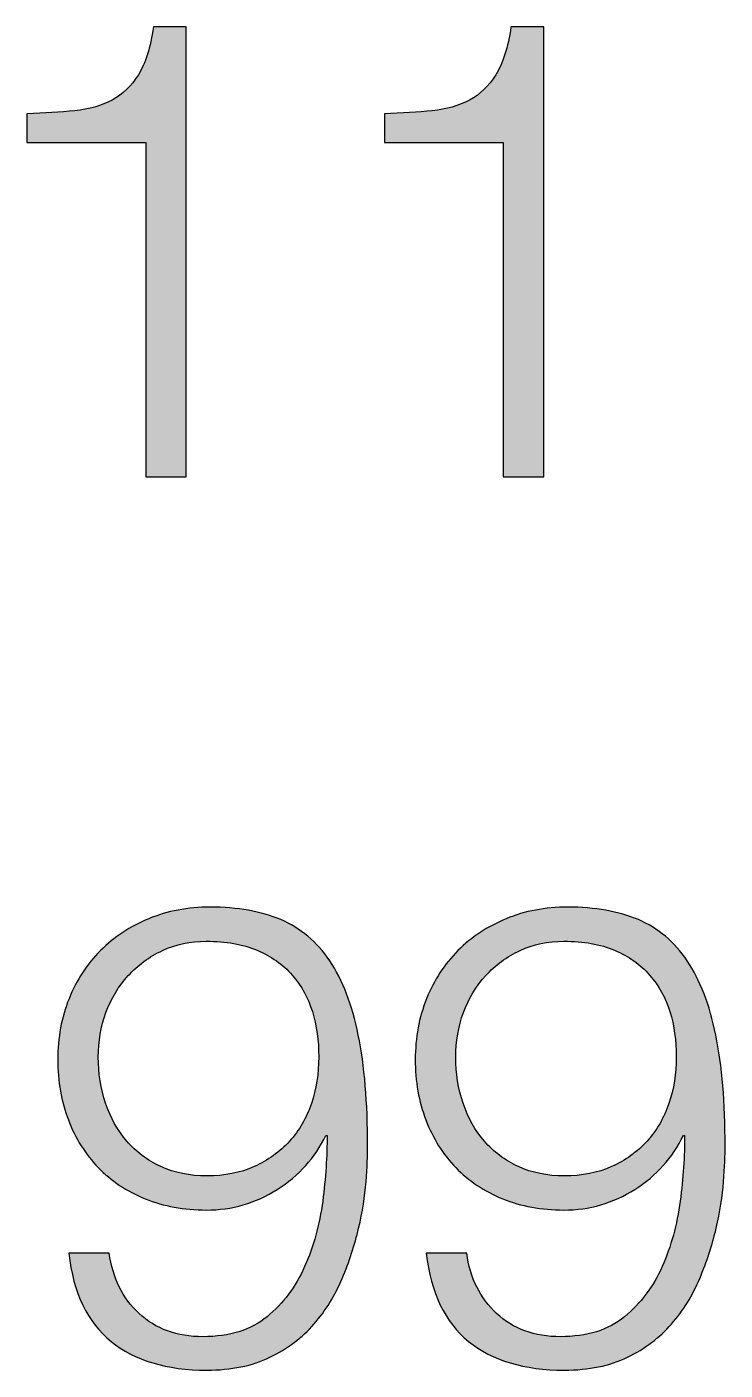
# Paper-space layout 'A0mask (portrait)' of a CAD drawing. Extents: x 0 to 810, y 0 to 1153.
# Drawn here: x 665.75 to 669.96, y 43.87 to 51.97 of the extents above; entities that cross this region are included whole.
import ezdxf
from ezdxf.enums import TextEntityAlignment as Align

# ---------------------------------------------------------------- set-up
doc = ezdxf.new("R2010")
doc.units = 0
doc.layers.get('0').update_dxf_attribs({"linetype": 'CONTINUOUS'})
doc.layers.get('Defpoints').update_dxf_attribs({"linetype": 'CONTINUOUS'})
doc.layers.add('JPP_Mask', color=7, linetype='CONTINUOUS')
doc.styles.add('JPP', font='arial.ttf')

# ---------------------------------------------------------------- blocks, each defined once
blk = doc.blocks.new('A0mask (portrait)')
at = {"true_color": 0x004a91}
h = blk.add_hatch(color=154, dxfattribs=at)
edge = h.paths.add_edge_path()
edge.add_spline(control_points=[(666.7142, 50.6135), (666.7142, 51.2921), (666.7142, 51.9706), (666.7142, 51.9706), (666.7142, 51.9706), (666.6647, 51.9706), (666.6152, 51.9706)], knot_values=[3.5, 3.5, 3.5, 3.5, 4, 4, 4, 4.5, 4.5, 4.5, 4.5], degree=3, periodic=0)
edge.add_spline(control_points=[(666.6152, 51.9706), (666.5658, 51.9706), (666.5163, 51.9706), (666.5163, 51.9706), (666.4983, 51.8466), (666.468, 51.7505), (666.4254, 51.6819), (666.3828, 51.6133), (666.3298, 51.5621), (666.2664, 51.529)], knot_values=[1, 1, 1, 1, 1.5, 1.5, 1.5, 2.5, 2.5, 2.5, 3.5, 3.5, 3.5, 3.5], degree=3, periodic=0)
edge.add_spline(control_points=[(666.2664, 51.529), (666.2029, 51.4949), (666.1281, 51.4736), (666.0415, 51.4646)], knot_values=[0, 0, 0, 0, 1, 1, 1, 1], degree=3, periodic=0)
edge.add_spline(control_points=[(666.0415, 51.4646), (665.9549, 51.4556), (665.8583, 51.4499), (665.7528, 51.4471)], knot_values=[9, 9, 9, 9, 10, 10, 10, 10], degree=3, periodic=0)
edge.add_spline(control_points=[(665.7528, 51.4471), (665.7528, 51.4471), (665.7528, 51.2729), (665.7528, 51.2729), (665.7528, 51.2729), (665.932, 51.2729), (666.1113, 51.2729)], knot_values=[7.5, 7.5, 7.5, 7.5, 8.5, 8.5, 8.5, 9, 9, 9, 9], degree=3, periodic=0)
edge.add_spline(control_points=[(666.1113, 51.2729), (666.2906, 51.2729), (666.4699, 51.2729), (666.4699, 51.2729), (666.4699, 51.2729), (666.4699, 50.7688), (666.4699, 50.2647)], knot_values=[6.5, 6.5, 6.5, 6.5, 7, 7, 7, 7.5, 7.5, 7.5, 7.5], degree=3, periodic=0)
edge.add_spline(control_points=[(666.4699, 50.2647), (666.4699, 49.7605), (666.4699, 49.2564), (666.4699, 49.2564), (666.4699, 49.2564), (666.531, 49.2564), (666.592, 49.2564)], knot_values=[5.5, 5.5, 5.5, 5.5, 6, 6, 6, 6.5, 6.5, 6.5, 6.5], degree=3, periodic=0)
edge.add_spline(control_points=[(666.592, 49.2564), (666.6531, 49.2564), (666.7142, 49.2564), (666.7142, 49.2564), (666.7142, 49.2564), (666.7142, 49.935), (666.7142, 50.6135)], knot_values=[4.5, 4.5, 4.5, 4.5, 5, 5, 5, 5.5, 5.5, 5.5, 5.5], degree=3, periodic=0)
h = blk.add_hatch(color=154, dxfattribs=at)
edge = h.paths.add_edge_path()
edge.add_spline(control_points=[(668.8703, 50.6135), (668.8703, 51.2921), (668.8703, 51.9706), (668.8703, 51.9706), (668.8703, 51.9706), (668.8208, 51.9706), (668.7714, 51.9706)], knot_values=[3.5, 3.5, 3.5, 3.5, 4, 4, 4, 4.5, 4.5, 4.5, 4.5], degree=3, periodic=0)
edge.add_spline(control_points=[(668.7714, 51.9706), (668.7219, 51.9706), (668.6724, 51.9706), (668.6724, 51.9706), (668.6545, 51.8466), (668.6242, 51.7505), (668.5816, 51.6819), (668.539, 51.6133), (668.4859, 51.5621), (668.4225, 51.529)], knot_values=[1, 1, 1, 1, 1.5, 1.5, 1.5, 2.5, 2.5, 2.5, 3.5, 3.5, 3.5, 3.5], degree=3, periodic=0)
edge.add_spline(control_points=[(668.4225, 51.529), (668.3591, 51.4949), (668.2843, 51.4736), (668.1977, 51.4646)], knot_values=[0, 0, 0, 0, 1, 1, 1, 1], degree=3, periodic=0)
edge.add_spline(control_points=[(668.1977, 51.4646), (668.111, 51.4556), (668.0145, 51.4499), (667.9089, 51.4471)], knot_values=[9, 9, 9, 9, 10, 10, 10, 10], degree=3, periodic=0)
edge.add_spline(control_points=[(667.9089, 51.4471), (667.9089, 51.4471), (667.9089, 51.2729), (667.9089, 51.2729), (667.9089, 51.2729), (668.0882, 51.2729), (668.2675, 51.2729)], knot_values=[7.5, 7.5, 7.5, 7.5, 8.5, 8.5, 8.5, 9, 9, 9, 9], degree=3, periodic=0)
edge.add_spline(control_points=[(668.2675, 51.2729), (668.4468, 51.2729), (668.626, 51.2729), (668.626, 51.2729), (668.626, 51.2729), (668.626, 50.7688), (668.626, 50.2647)], knot_values=[6.5, 6.5, 6.5, 6.5, 7, 7, 7, 7.5, 7.5, 7.5, 7.5], degree=3, periodic=0)
edge.add_spline(control_points=[(668.626, 50.2647), (668.626, 49.7605), (668.626, 49.2564), (668.626, 49.2564), (668.626, 49.2564), (668.6871, 49.2564), (668.7482, 49.2564)], knot_values=[5.5, 5.5, 5.5, 5.5, 6, 6, 6, 6.5, 6.5, 6.5, 6.5], degree=3, periodic=0)
edge.add_spline(control_points=[(668.7482, 49.2564), (668.8092, 49.2564), (668.8703, 49.2564), (668.8703, 49.2564), (668.8703, 49.2564), (668.8703, 49.935), (668.8703, 50.6135)], knot_values=[4.5, 4.5, 4.5, 4.5, 5, 5, 5, 5.5, 5.5, 5.5, 5.5], degree=3, periodic=0)
h = blk.add_hatch(color=154, dxfattribs=at)
edge = h.paths.add_edge_path()
edge.add_spline(control_points=[(667.8081, 45.2196), (667.8081, 45.4833), (667.7892, 45.7072), (667.7518, 45.8904)], knot_values=[19, 19, 19, 19, 20, 20, 20, 20], degree=3, periodic=0)
edge.add_spline(control_points=[(667.7518, 45.8904), (667.7144, 46.074), (667.6571, 46.2231), (667.5795, 46.3386)], knot_values=[18, 18, 18, 18, 19, 19, 19, 19], degree=3, periodic=0)
edge.add_spline(control_points=[(667.5795, 46.3386), (667.5018, 46.4532), (667.4034, 46.536), (667.2846, 46.5867)], knot_values=[17, 17, 17, 17, 18, 18, 18, 18], degree=3, periodic=0)
edge.add_spline(control_points=[(667.2846, 46.5867), (667.1657, 46.6368), (667.0233, 46.6624), (666.8581, 46.6624)], knot_values=[16, 16, 16, 16, 17, 17, 17, 17], degree=3, periodic=0)
edge.add_spline(control_points=[(666.8581, 46.6624), (666.7236, 46.6624), (666.6001, 46.6387), (666.4879, 46.5923)], knot_values=[15, 15, 15, 15, 16, 16, 16, 16], degree=3, periodic=0)
edge.add_spline(control_points=[(666.4879, 46.5923), (666.3752, 46.546), (666.2782, 46.4821), (666.1968, 46.4006), (666.1154, 46.3192), (666.0519, 46.2222), (666.007, 46.1095)], knot_values=[13, 13, 13, 13, 14, 14, 14, 15, 15, 15, 15], degree=3, periodic=0)
edge.add_spline(control_points=[(666.007, 46.1095), (665.9615, 45.9973), (665.9393, 45.8752), (665.9393, 45.7431)], knot_values=[12, 12, 12, 12, 13, 13, 13, 13], degree=3, periodic=0)
edge.add_spline(control_points=[(665.9393, 45.7431), (665.9393, 45.6115), (665.9606, 45.4899), (666.0032, 45.3787), (666.0458, 45.2674), (666.1059, 45.1718), (666.1835, 45.0918)], knot_values=[10, 10, 10, 10, 11, 11, 11, 12, 12, 12, 12], degree=3, periodic=0)
edge.add_spline(control_points=[(666.1835, 45.0918), (666.2607, 45.0113), (666.3553, 44.9488), (666.4666, 44.9034)], knot_values=[9, 9, 9, 9, 10, 10, 10, 10], degree=3, periodic=0)
edge.add_spline(control_points=[(666.4666, 44.9034), (666.5774, 44.8584), (666.7004, 44.8357), (666.8349, 44.8357)], knot_values=[8, 8, 8, 8, 9, 9, 9, 9], degree=3, periodic=0)
edge.add_spline(control_points=[(666.8349, 44.8357), (666.9901, 44.8357), (667.1326, 44.8769), (667.2633, 44.9597), (667.3939, 45.0426), (667.4914, 45.151), (667.5563, 45.2854)], knot_values=[6, 6, 6, 6, 7, 7, 7, 8, 8, 8, 8], degree=3, periodic=0)
edge.add_spline(control_points=[(667.5638, 45.2854), (667.5638, 45.1614), (667.5548, 45.0288), (667.5369, 44.8883)], knot_values=[4, 4, 4, 4, 5, 5, 5, 5], degree=3, periodic=0)
edge.add_spline(control_points=[(667.5369, 44.8883), (667.5184, 44.7472), (667.4824, 44.6161), (667.428, 44.4944)], knot_values=[3, 3, 3, 3, 4, 4, 4, 4], degree=3, periodic=0)
edge.add_spline(control_points=[(667.428, 44.4944), (667.374, 44.3728), (667.2983, 44.2719), (667.2012, 44.1919), (667.1042, 44.1119), (666.9754, 44.0717), (666.8155, 44.0717)], knot_values=[1, 1, 1, 1, 2, 2, 2, 3, 3, 3, 3], degree=3, periodic=0)
edge.add_spline(control_points=[(666.8155, 44.0717), (666.6578, 44.0717), (666.5291, 44.1186), (666.4297, 44.2114)], knot_values=[0, 0, 0, 0, 1, 1, 1, 1], degree=3, periodic=0)
edge.add_spline(control_points=[(666.4297, 44.2114), (666.3303, 44.3046), (666.2701, 44.4258), (666.2493, 44.5758)], knot_values=[29, 29, 29, 29, 30, 30, 30, 30], degree=3, periodic=0)
edge.add_spline(control_points=[(666.2493, 44.5758), (666.2493, 44.5758), (666.0051, 44.5758), (666.0051, 44.5758), (666.0335, 44.3354), (666.1187, 44.1579), (666.2607, 44.0428)], knot_values=[27, 27, 27, 27, 28, 28, 28, 29, 29, 29, 29], degree=3, periodic=0)
edge.add_spline(control_points=[(666.2607, 44.0428), (666.4032, 43.9278), (666.5958, 43.8701), (666.8386, 43.8701)], knot_values=[26, 26, 26, 26, 27, 27, 27, 27], degree=3, periodic=0)
edge.add_spline(control_points=[(666.8386, 43.8701), (666.9859, 43.8701), (667.1127, 43.8961), (667.2188, 43.9477), (667.3248, 43.9993), (667.4133, 44.066), (667.4843, 44.1474), (667.5553, 44.2289), (667.6121, 44.3207), (667.6547, 44.4229)], knot_values=[23, 23, 23, 23, 24, 24, 24, 25, 25, 25, 26, 26, 26, 26], degree=3, periodic=0)
edge.add_spline(control_points=[(667.6547, 44.4229), (667.6978, 44.5247), (667.7305, 44.6255), (667.7536, 44.7254)], knot_values=[22, 22, 22, 22, 23, 23, 23, 23], degree=3, periodic=0)
edge.add_spline(control_points=[(667.7536, 44.7254), (667.7773, 44.8248), (667.792, 44.9185), (667.7986, 45.0066)], knot_values=[21, 21, 21, 21, 22, 22, 22, 22], degree=3, periodic=0)
edge.add_spline(control_points=[(667.7986, 45.0066), (667.8048, 45.0942), (667.8081, 45.1652), (667.8081, 45.2196)], knot_values=[20, 20, 20, 20, 21, 21, 21, 21], degree=3, periodic=0)
edge = h.paths.add_edge_path(flags=16)
edge.add_spline(control_points=[(667.5132, 45.7588), (667.5132, 45.6579), (667.4985, 45.5642), (667.4687, 45.4776), (667.4389, 45.391), (667.3953, 45.3152), (667.3371, 45.2508)], knot_values=[1, 1, 1, 1, 2, 2, 2, 3, 3, 3, 3], degree=3, periodic=0)
edge.add_spline(control_points=[(667.3371, 45.2508), (667.2789, 45.186), (667.2079, 45.1349), (667.1236, 45.0975)], knot_values=[0, 0, 0, 0, 1, 1, 1, 1], degree=3, periodic=0)
edge.add_spline(control_points=[(667.1236, 45.0975), (667.0398, 45.0601), (666.9447, 45.0411), (666.8386, 45.0411)], knot_values=[15, 15, 15, 15, 16, 16, 16, 16], degree=3, periodic=0)
edge.add_spline(control_points=[(666.8386, 45.0411), (666.7355, 45.0411), (666.6427, 45.0601), (666.5613, 45.0975), (666.4798, 45.1349), (666.4117, 45.186), (666.3558, 45.2508)], knot_values=[13, 13, 13, 13, 14, 14, 14, 15, 15, 15, 15], degree=3, periodic=0)
edge.add_spline(control_points=[(666.3558, 45.2508), (666.3004, 45.3152), (666.2578, 45.3914), (666.228, 45.4795), (666.1982, 45.5675), (666.1835, 45.6603), (666.1835, 45.7588)], knot_values=[11, 11, 11, 11, 12, 12, 12, 13, 13, 13, 13], degree=3, periodic=0)
edge.add_spline(control_points=[(666.1835, 45.7588), (666.1835, 45.8515), (666.1987, 45.941), (666.2299, 46.0262)], knot_values=[10, 10, 10, 10, 11, 11, 11, 11], degree=3, periodic=0)
edge.add_spline(control_points=[(666.2299, 46.0262), (666.2607, 46.1114), (666.3056, 46.1857), (666.3639, 46.2492)], knot_values=[9, 9, 9, 9, 10, 10, 10, 10], degree=3, periodic=0)
edge.add_spline(control_points=[(666.3639, 46.2492), (666.4216, 46.3126), (666.4907, 46.3628), (666.5712, 46.4006)], knot_values=[8, 8, 8, 8, 9, 9, 9, 9], degree=3, periodic=0)
edge.add_spline(control_points=[(666.5712, 46.4006), (666.6512, 46.438), (666.7392, 46.4565), (666.8349, 46.4565)], knot_values=[7, 7, 7, 7, 8, 8, 8, 8], degree=3, periodic=0)
edge.add_spline(control_points=[(666.8349, 46.4565), (666.9537, 46.4565), (667.0559, 46.4385), (667.1411, 46.4025)], knot_values=[6, 6, 6, 6, 7, 7, 7, 7], degree=3, periodic=0)
edge.add_spline(control_points=[(667.1411, 46.4025), (667.2263, 46.3661), (667.2969, 46.3164), (667.3527, 46.2529)], knot_values=[5, 5, 5, 5, 6, 6, 6, 6], degree=3, periodic=0)
edge.add_spline(control_points=[(667.3527, 46.2529), (667.4081, 46.1895), (667.4488, 46.1161), (667.4748, 46.0319)], knot_values=[4, 4, 4, 4, 5, 5, 5, 5], degree=3, periodic=0)
edge.add_spline(control_points=[(667.4748, 46.0319), (667.5004, 45.9481), (667.5132, 45.8567), (667.5132, 45.7588)], knot_values=[3, 3, 3, 3, 4, 4, 4, 4], degree=3, periodic=0)
h = blk.add_hatch(color=154, dxfattribs=at)
edge = h.paths.add_edge_path()
edge.add_spline(control_points=[(669.9642, 45.2196), (669.9642, 45.4833), (669.9453, 45.7072), (669.9079, 45.8904)], knot_values=[19, 19, 19, 19, 20, 20, 20, 20], degree=3, periodic=0)
edge.add_spline(control_points=[(669.9079, 45.8904), (669.8705, 46.074), (669.8132, 46.2231), (669.7356, 46.3386)], knot_values=[18, 18, 18, 18, 19, 19, 19, 19], degree=3, periodic=0)
edge.add_spline(control_points=[(669.7356, 46.3386), (669.658, 46.4532), (669.5595, 46.536), (669.4407, 46.5867)], knot_values=[17, 17, 17, 17, 18, 18, 18, 18], degree=3, periodic=0)
edge.add_spline(control_points=[(669.4407, 46.5867), (669.3219, 46.6368), (669.1794, 46.6624), (669.0142, 46.6624)], knot_values=[16, 16, 16, 16, 17, 17, 17, 17], degree=3, periodic=0)
edge.add_spline(control_points=[(669.0142, 46.6624), (668.8798, 46.6624), (668.7562, 46.6387), (668.644, 46.5923)], knot_values=[15, 15, 15, 15, 16, 16, 16, 16], degree=3, periodic=0)
edge.add_spline(control_points=[(668.644, 46.5923), (668.5314, 46.546), (668.4343, 46.4821), (668.3529, 46.4006), (668.2715, 46.3192), (668.2081, 46.2222), (668.1631, 46.1095)], knot_values=[13, 13, 13, 13, 14, 14, 14, 15, 15, 15, 15], degree=3, periodic=0)
edge.add_spline(control_points=[(668.1631, 46.1095), (668.1177, 45.9973), (668.0954, 45.8752), (668.0954, 45.7431)], knot_values=[12, 12, 12, 12, 13, 13, 13, 13], degree=3, periodic=0)
edge.add_spline(control_points=[(668.0954, 45.7431), (668.0954, 45.6115), (668.1167, 45.4899), (668.1593, 45.3787), (668.2019, 45.2674), (668.262, 45.1718), (668.3397, 45.0918)], knot_values=[10, 10, 10, 10, 11, 11, 11, 12, 12, 12, 12], degree=3, periodic=0)
edge.add_spline(control_points=[(668.3397, 45.0918), (668.4168, 45.0113), (668.5115, 44.9488), (668.6227, 44.9034)], knot_values=[9, 9, 9, 9, 10, 10, 10, 10], degree=3, periodic=0)
edge.add_spline(control_points=[(668.6227, 44.9034), (668.7335, 44.8584), (668.8566, 44.8357), (668.991, 44.8357)], knot_values=[8, 8, 8, 8, 9, 9, 9, 9], degree=3, periodic=0)
edge.add_spline(control_points=[(668.991, 44.8357), (669.1463, 44.8357), (669.2888, 44.8769), (669.4194, 44.9597), (669.55, 45.0426), (669.6476, 45.151), (669.7124, 45.2854)], knot_values=[6, 6, 6, 6, 7, 7, 7, 8, 8, 8, 8], degree=3, periodic=0)
edge.add_spline(control_points=[(669.72, 45.2854), (669.72, 45.1614), (669.711, 45.0288), (669.693, 44.8883)], knot_values=[4, 4, 4, 4, 5, 5, 5, 5], degree=3, periodic=0)
edge.add_spline(control_points=[(669.693, 44.8883), (669.6745, 44.7472), (669.6386, 44.6161), (669.5841, 44.4944)], knot_values=[3, 3, 3, 3, 4, 4, 4, 4], degree=3, periodic=0)
edge.add_spline(control_points=[(669.5841, 44.4944), (669.5302, 44.3728), (669.4544, 44.2719), (669.3574, 44.1919), (669.2603, 44.1119), (669.1316, 44.0717), (668.9716, 44.0717)], knot_values=[1, 1, 1, 1, 2, 2, 2, 3, 3, 3, 3], degree=3, periodic=0)
edge.add_spline(control_points=[(668.9716, 44.0717), (668.814, 44.0717), (668.6852, 44.1186), (668.5858, 44.2114)], knot_values=[0, 0, 0, 0, 1, 1, 1, 1], degree=3, periodic=0)
edge.add_spline(control_points=[(668.5858, 44.2114), (668.4864, 44.3046), (668.4263, 44.4258), (668.4055, 44.5758)], knot_values=[29, 29, 29, 29, 30, 30, 30, 30], degree=3, periodic=0)
edge.add_spline(control_points=[(668.4055, 44.5758), (668.4055, 44.5758), (668.1612, 44.5758), (668.1612, 44.5758), (668.1896, 44.3354), (668.2748, 44.1579), (668.4168, 44.0428)], knot_values=[27, 27, 27, 27, 28, 28, 28, 29, 29, 29, 29], degree=3, periodic=0)
edge.add_spline(control_points=[(668.4168, 44.0428), (668.5593, 43.9278), (668.752, 43.8701), (668.9948, 43.8701)], knot_values=[26, 26, 26, 26, 27, 27, 27, 27], degree=3, periodic=0)
edge.add_spline(control_points=[(668.9948, 43.8701), (669.142, 43.8701), (669.2689, 43.8961), (669.3749, 43.9477), (669.4809, 43.9993), (669.5695, 44.066), (669.6405, 44.1474), (669.7115, 44.2289), (669.7683, 44.3207), (669.8109, 44.4229)], knot_values=[23, 23, 23, 23, 24, 24, 24, 25, 25, 25, 26, 26, 26, 26], degree=3, periodic=0)
edge.add_spline(control_points=[(669.8109, 44.4229), (669.8539, 44.5247), (669.8866, 44.6255), (669.9098, 44.7254)], knot_values=[22, 22, 22, 22, 23, 23, 23, 23], degree=3, periodic=0)
edge.add_spline(control_points=[(669.9098, 44.7254), (669.9335, 44.8248), (669.9481, 44.9185), (669.9548, 45.0066)], knot_values=[21, 21, 21, 21, 22, 22, 22, 22], degree=3, periodic=0)
edge.add_spline(control_points=[(669.9548, 45.0066), (669.9609, 45.0942), (669.9642, 45.1652), (669.9642, 45.2196)], knot_values=[20, 20, 20, 20, 21, 21, 21, 21], degree=3, periodic=0)
edge = h.paths.add_edge_path(flags=16)
edge.add_spline(control_points=[(669.6693, 45.7588), (669.6693, 45.6579), (669.6547, 45.5642), (669.6248, 45.4776), (669.595, 45.391), (669.5515, 45.3152), (669.4932, 45.2508)], knot_values=[1, 1, 1, 1, 2, 2, 2, 3, 3, 3, 3], degree=3, periodic=0)
edge.add_spline(control_points=[(669.4932, 45.2508), (669.435, 45.186), (669.364, 45.1349), (669.2798, 45.0975)], knot_values=[0, 0, 0, 0, 1, 1, 1, 1], degree=3, periodic=0)
edge.add_spline(control_points=[(669.2798, 45.0975), (669.196, 45.0601), (669.1008, 45.0411), (668.9948, 45.0411)], knot_values=[15, 15, 15, 15, 16, 16, 16, 16], degree=3, periodic=0)
edge.add_spline(control_points=[(668.9948, 45.0411), (668.8916, 45.0411), (668.7988, 45.0601), (668.7174, 45.0975), (668.636, 45.1349), (668.5678, 45.186), (668.512, 45.2508)], knot_values=[13, 13, 13, 13, 14, 14, 14, 15, 15, 15, 15], degree=3, periodic=0)
edge.add_spline(control_points=[(668.512, 45.2508), (668.4566, 45.3152), (668.414, 45.3914), (668.3842, 45.4795), (668.3543, 45.5675), (668.3397, 45.6603), (668.3397, 45.7588)], knot_values=[11, 11, 11, 11, 12, 12, 12, 13, 13, 13, 13], degree=3, periodic=0)
edge.add_spline(control_points=[(668.3397, 45.7588), (668.3397, 45.8515), (668.3548, 45.941), (668.3861, 46.0262)], knot_values=[10, 10, 10, 10, 11, 11, 11, 11], degree=3, periodic=0)
edge.add_spline(control_points=[(668.3861, 46.0262), (668.4168, 46.1114), (668.4618, 46.1857), (668.52, 46.2492)], knot_values=[9, 9, 9, 9, 10, 10, 10, 10], degree=3, periodic=0)
edge.add_spline(control_points=[(668.52, 46.2492), (668.5778, 46.3126), (668.6469, 46.3628), (668.7273, 46.4006)], knot_values=[8, 8, 8, 8, 9, 9, 9, 9], degree=3, periodic=0)
edge.add_spline(control_points=[(668.7273, 46.4006), (668.8073, 46.438), (668.8954, 46.4565), (668.991, 46.4565)], knot_values=[7, 7, 7, 7, 8, 8, 8, 8], degree=3, periodic=0)
edge.add_spline(control_points=[(668.991, 46.4565), (669.1098, 46.4565), (669.2121, 46.4385), (669.2973, 46.4025)], knot_values=[6, 6, 6, 6, 7, 7, 7, 7], degree=3, periodic=0)
edge.add_spline(control_points=[(669.2973, 46.4025), (669.3825, 46.3661), (669.453, 46.3164), (669.5089, 46.2529)], knot_values=[5, 5, 5, 5, 6, 6, 6, 6], degree=3, periodic=0)
edge.add_spline(control_points=[(669.5089, 46.2529), (669.5642, 46.1895), (669.605, 46.1161), (669.631, 46.0319)], knot_values=[4, 4, 4, 4, 5, 5, 5, 5], degree=3, periodic=0)
edge.add_spline(control_points=[(669.631, 46.0319), (669.6566, 45.9481), (669.6693, 45.8567), (669.6693, 45.7588)], knot_values=[3, 3, 3, 3, 4, 4, 4, 4], degree=3, periodic=0)
at = {"layer": 'Defpoints', "color": 154, "true_color": 0x004a91}
for points, knots in [([(666.0415, 51.4646), (666.1281, 51.4736), (666.2029, 51.4949), (666.2664, 51.529), (666.3298, 51.5621), (666.3828, 51.6133), (666.4254, 51.6819), (666.468, 51.7505), (666.4983, 51.8466), (666.5163, 51.9706), (666.5163, 51.9706), (666.7142, 51.9706), (666.7142, 51.9706), (666.7142, 51.9706), (666.7142, 49.2564), (666.7142, 49.2564), (666.7142, 49.2564), (666.4699, 49.2564), (666.4699, 49.2564), (666.4699, 49.2564), (666.4699, 51.2729), (666.4699, 51.2729), (666.4699, 51.2729), (665.7528, 51.2729), (665.7528, 51.2729), (665.7528, 51.2729), (665.7528, 51.4471), (665.7528, 51.4471), (665.8583, 51.4499), (665.9549, 51.4556), (666.0415, 51.4646)], [0, 0, 0, 0, 1, 1, 1, 2, 2, 2, 3, 3, 3, 4, 4, 4, 5, 5, 5, 6, 6, 6, 7, 7, 7, 8, 8, 8, 9, 9, 9, 10, 10, 10, 10]), ([(668.1977, 51.4646), (668.2843, 51.4736), (668.3591, 51.4949), (668.4225, 51.529), (668.4859, 51.5621), (668.539, 51.6133), (668.5816, 51.6819), (668.6242, 51.7505), (668.6545, 51.8466), (668.6724, 51.9706), (668.6724, 51.9706), (668.8703, 51.9706), (668.8703, 51.9706), (668.8703, 51.9706), (668.8703, 49.2564), (668.8703, 49.2564), (668.8703, 49.2564), (668.626, 49.2564), (668.626, 49.2564), (668.626, 49.2564), (668.626, 51.2729), (668.626, 51.2729), (668.626, 51.2729), (667.9089, 51.2729), (667.9089, 51.2729), (667.9089, 51.2729), (667.9089, 51.4471), (667.9089, 51.4471), (668.0145, 51.4499), (668.111, 51.4556), (668.1977, 51.4646)], [0, 0, 0, 0, 1, 1, 1, 2, 2, 2, 3, 3, 3, 4, 4, 4, 5, 5, 5, 6, 6, 6, 7, 7, 7, 8, 8, 8, 9, 9, 9, 10, 10, 10, 10]), ([(666.4297, 44.2114), (666.5291, 44.1186), (666.6578, 44.0717), (666.8155, 44.0717), (666.9754, 44.0717), (667.1042, 44.1119), (667.2012, 44.1919), (667.2983, 44.2719), (667.374, 44.3728), (667.428, 44.4944), (667.4824, 44.6161), (667.5184, 44.7472), (667.5369, 44.8883), (667.5548, 45.0288), (667.5638, 45.1614), (667.5638, 45.2854), (667.5638, 45.2854), (667.5563, 45.2854), (667.5563, 45.2854), (667.4914, 45.151), (667.3939, 45.0426), (667.2633, 44.9597), (667.1326, 44.8769), (666.9901, 44.8357), (666.8349, 44.8357), (666.7004, 44.8357), (666.5774, 44.8584), (666.4666, 44.9034), (666.3553, 44.9488), (666.2607, 45.0113), (666.1835, 45.0918), (666.1059, 45.1718), (666.0458, 45.2674), (666.0032, 45.3787), (665.9606, 45.4899), (665.9393, 45.6115), (665.9393, 45.7431), (665.9393, 45.8752), (665.9615, 45.9973), (666.007, 46.1095), (666.0519, 46.2222), (666.1154, 46.3192), (666.1968, 46.4006), (666.2782, 46.4821), (666.3752, 46.546), (666.4879, 46.5923), (666.6001, 46.6387), (666.7236, 46.6624), (666.8581, 46.6624), (667.0233, 46.6624), (667.1657, 46.6368), (667.2846, 46.5867), (667.4034, 46.536), (667.5018, 46.4532), (667.5795, 46.3386), (667.6571, 46.2231), (667.7144, 46.074), (667.7518, 45.8904), (667.7892, 45.7072), (667.8081, 45.4833), (667.8081, 45.2196), (667.8081, 45.1652), (667.8048, 45.0942), (667.7986, 45.0066), (667.792, 44.9185), (667.7773, 44.8248), (667.7536, 44.7254), (667.7305, 44.6255), (667.6978, 44.5247), (667.6547, 44.4229), (667.6121, 44.3207), (667.5553, 44.2289), (667.4843, 44.1474), (667.4133, 44.066), (667.3248, 43.9993), (667.2188, 43.9477), (667.1127, 43.8961), (666.9859, 43.8701), (666.8386, 43.8701), (666.5958, 43.8701), (666.4032, 43.9278), (666.2607, 44.0428), (666.1187, 44.1579), (666.0335, 44.3354), (666.0051, 44.5758), (666.0051, 44.5758), (666.2493, 44.5758), (666.2493, 44.5758), (666.2701, 44.4258), (666.3303, 44.3046), (666.4297, 44.2114)], [0, 0, 0, 0, 1, 1, 1, 2, 2, 2, 3, 3, 3, 4, 4, 4, 5, 5, 5, 6, 6, 6, 7, 7, 7, 8, 8, 8, 9, 9, 9, 10, 10, 10, 11, 11, 11, 12, 12, 12, 13, 13, 13, 14, 14, 14, 15, 15, 15, 16, 16, 16, 17, 17, 17, 18, 18, 18, 19, 19, 19, 20, 20, 20, 21, 21, 21, 22, 22, 22, 23, 23, 23, 24, 24, 24, 25, 25, 25, 26, 26, 26, 27, 27, 27, 28, 28, 28, 29, 29, 29, 30, 30, 30, 30]), ([(668.5858, 44.2114), (668.6852, 44.1186), (668.814, 44.0717), (668.9716, 44.0717), (669.1316, 44.0717), (669.2603, 44.1119), (669.3574, 44.1919), (669.4544, 44.2719), (669.5302, 44.3728), (669.5841, 44.4944), (669.6386, 44.6161), (669.6745, 44.7472), (669.693, 44.8883), (669.711, 45.0288), (669.72, 45.1614), (669.72, 45.2854), (669.72, 45.2854), (669.7124, 45.2854), (669.7124, 45.2854), (669.6476, 45.151), (669.55, 45.0426), (669.4194, 44.9597), (669.2888, 44.8769), (669.1463, 44.8357), (668.991, 44.8357), (668.8566, 44.8357), (668.7335, 44.8584), (668.6227, 44.9034), (668.5115, 44.9488), (668.4168, 45.0113), (668.3397, 45.0918), (668.262, 45.1718), (668.2019, 45.2674), (668.1593, 45.3787), (668.1167, 45.4899), (668.0954, 45.6115), (668.0954, 45.7431), (668.0954, 45.8752), (668.1177, 45.9973), (668.1631, 46.1095), (668.2081, 46.2222), (668.2715, 46.3192), (668.3529, 46.4006), (668.4343, 46.4821), (668.5314, 46.546), (668.644, 46.5923), (668.7562, 46.6387), (668.8798, 46.6624), (669.0142, 46.6624), (669.1794, 46.6624), (669.3219, 46.6368), (669.4407, 46.5867), (669.5595, 46.536), (669.658, 46.4532), (669.7356, 46.3386), (669.8132, 46.2231), (669.8705, 46.074), (669.9079, 45.8904), (669.9453, 45.7072), (669.9642, 45.4833), (669.9642, 45.2196), (669.9642, 45.1652), (669.9609, 45.0942), (669.9548, 45.0066), (669.9481, 44.9185), (669.9335, 44.8248), (669.9098, 44.7254), (669.8866, 44.6255), (669.8539, 44.5247), (669.8109, 44.4229), (669.7683, 44.3207), (669.7115, 44.2289), (669.6405, 44.1474), (669.5695, 44.066), (669.4809, 43.9993), (669.3749, 43.9477), (669.2689, 43.8961), (669.142, 43.8701), (668.9948, 43.8701), (668.752, 43.8701), (668.5593, 43.9278), (668.4168, 44.0428), (668.2748, 44.1579), (668.1896, 44.3354), (668.1612, 44.5758), (668.1612, 44.5758), (668.4055, 44.5758), (668.4055, 44.5758), (668.4263, 44.4258), (668.4864, 44.3046), (668.5858, 44.2114)], [0, 0, 0, 0, 1, 1, 1, 2, 2, 2, 3, 3, 3, 4, 4, 4, 5, 5, 5, 6, 6, 6, 7, 7, 7, 8, 8, 8, 9, 9, 9, 10, 10, 10, 11, 11, 11, 12, 12, 12, 13, 13, 13, 14, 14, 14, 15, 15, 15, 16, 16, 16, 17, 17, 17, 18, 18, 18, 19, 19, 19, 20, 20, 20, 21, 21, 21, 22, 22, 22, 23, 23, 23, 24, 24, 24, 25, 25, 25, 26, 26, 26, 27, 27, 27, 28, 28, 28, 29, 29, 29, 30, 30, 30, 30]), ([(667.1236, 45.0975), (667.2079, 45.1349), (667.2789, 45.186), (667.3371, 45.2508), (667.3953, 45.3152), (667.4389, 45.391), (667.4687, 45.4776), (667.4985, 45.5642), (667.5132, 45.6579), (667.5132, 45.7588), (667.5132, 45.8567), (667.5004, 45.9481), (667.4748, 46.0319), (667.4488, 46.1161), (667.4081, 46.1895), (667.3527, 46.2529), (667.2969, 46.3164), (667.2263, 46.3661), (667.1411, 46.4025), (667.0559, 46.4385), (666.9537, 46.4565), (666.8349, 46.4565), (666.7392, 46.4565), (666.6512, 46.438), (666.5712, 46.4006), (666.4907, 46.3628), (666.4216, 46.3126), (666.3639, 46.2492), (666.3056, 46.1857), (666.2607, 46.1114), (666.2299, 46.0262), (666.1987, 45.941), (666.1835, 45.8515), (666.1835, 45.7588), (666.1835, 45.6603), (666.1982, 45.5675), (666.228, 45.4795), (666.2578, 45.3914), (666.3004, 45.3152), (666.3558, 45.2508), (666.4117, 45.186), (666.4798, 45.1349), (666.5613, 45.0975), (666.6427, 45.0601), (666.7355, 45.0411), (666.8386, 45.0411), (666.9447, 45.0411), (667.0398, 45.0601), (667.1236, 45.0975)], [0, 0, 0, 0, 1, 1, 1, 2, 2, 2, 3, 3, 3, 4, 4, 4, 5, 5, 5, 6, 6, 6, 7, 7, 7, 8, 8, 8, 9, 9, 9, 10, 10, 10, 11, 11, 11, 12, 12, 12, 13, 13, 13, 14, 14, 14, 15, 15, 15, 16, 16, 16, 16]), ([(669.2798, 45.0975), (669.364, 45.1349), (669.435, 45.186), (669.4932, 45.2508), (669.5515, 45.3152), (669.595, 45.391), (669.6248, 45.4776), (669.6547, 45.5642), (669.6693, 45.6579), (669.6693, 45.7588), (669.6693, 45.8567), (669.6566, 45.9481), (669.631, 46.0319), (669.605, 46.1161), (669.5642, 46.1895), (669.5089, 46.2529), (669.453, 46.3164), (669.3825, 46.3661), (669.2973, 46.4025), (669.2121, 46.4385), (669.1098, 46.4565), (668.991, 46.4565), (668.8954, 46.4565), (668.8073, 46.438), (668.7273, 46.4006), (668.6469, 46.3628), (668.5778, 46.3126), (668.52, 46.2492), (668.4618, 46.1857), (668.4168, 46.1114), (668.3861, 46.0262), (668.3548, 45.941), (668.3397, 45.8515), (668.3397, 45.7588), (668.3397, 45.6603), (668.3543, 45.5675), (668.3842, 45.4795), (668.414, 45.3914), (668.4566, 45.3152), (668.512, 45.2508), (668.5678, 45.186), (668.636, 45.1349), (668.7174, 45.0975), (668.7988, 45.0601), (668.8916, 45.0411), (668.9948, 45.0411), (669.1008, 45.0411), (669.196, 45.0601), (669.2798, 45.0975)], [0, 0, 0, 0, 1, 1, 1, 2, 2, 2, 3, 3, 3, 4, 4, 4, 5, 5, 5, 6, 6, 6, 7, 7, 7, 8, 8, 8, 9, 9, 9, 10, 10, 10, 11, 11, 11, 12, 12, 12, 13, 13, 13, 14, 14, 14, 15, 15, 15, 16, 16, 16, 16])]:
    blk.add_open_spline(points, degree=3, knots=knots, dxfattribs=at)
at = {"color": 7, "style": 'JPP'}
for tag, p in [('Client', (743, 115)), ('Project1', (743, 90)), ('Project2', (743, 82.5)), ('Project3', (743, 75)), ('Title1', (743, 57.5)), ('Title2', (743, 50)), ('Title3', (743, 42.5)), ('Status', (635, 7.5))]:
    blk.add_attdef(tag, text='', height=3.5, dxfattribs=at).set_placement(p, align=Align.MIDDLE_LEFT)
at = {"color": 2, "style": 'JPP'}
for tag, p in [('Scale', (662.5, 25)), ('Checked', (752.5, 25)), ('Drawn', (707.5, 25)), ('Date', (797.5, 25))]:
    blk.add_attdef(tag, text='', height=2, dxfattribs=at).set_placement(p, align=Align.MIDDLE_CENTER)
at = {"color": 6, "style": 'JPP'}
for tag, p in [('Ref', (725, 7.5)), ('DrgNo.', (767, 7.5))]:
    blk.add_attdef(tag, text='', height=4, dxfattribs=at).set_placement(p, align=Align.MIDDLE_LEFT)
blk.add_attdef('Rev', text='', height=4, dxfattribs=at).set_placement((801.2747, 7.5), align=Align.MIDDLE_CENTER)

psp = doc.layouts.new('A0mask (portrait)')

# ---------------------------------------------------------------- block references
at = {"layer": 'JPP_Mask'}
psp.add_blockref('A0mask (portrait)', (0, 0), dxfattribs=at)

doc.saveas('drawing.dxf')
